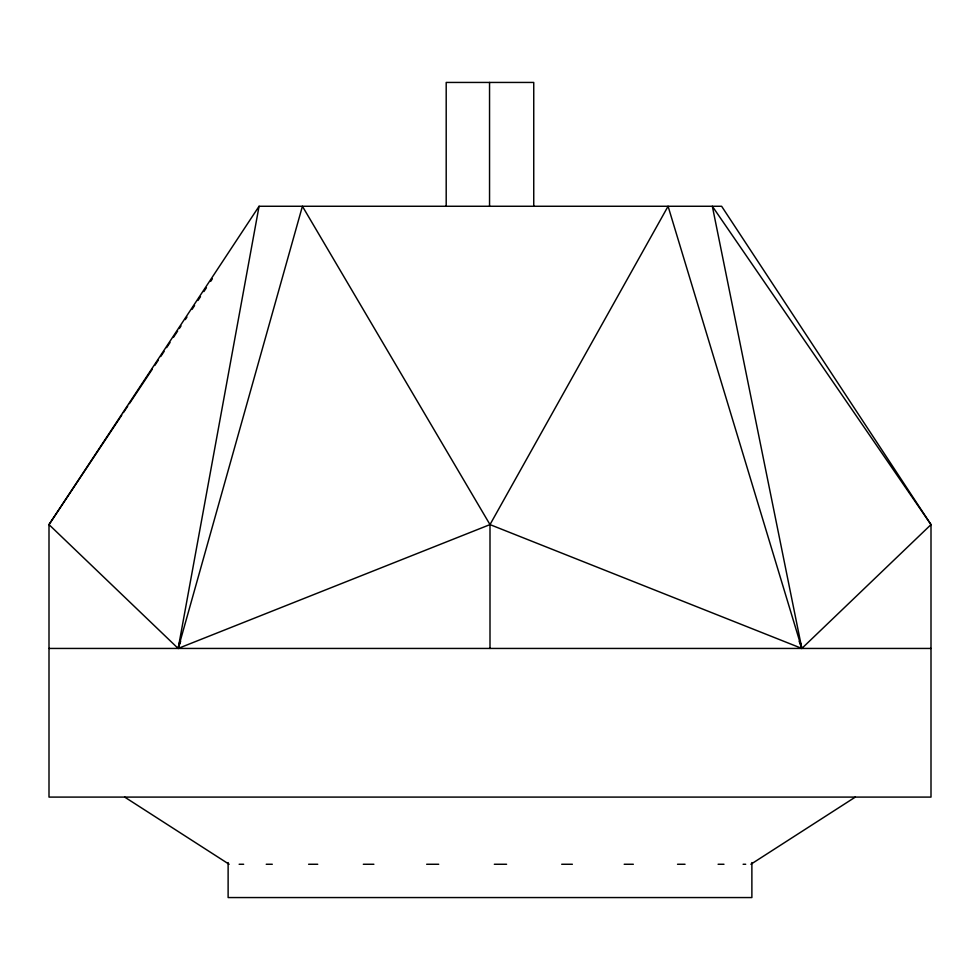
<?xml version="1.0" encoding="UTF-8"?>
<svg xmlns="http://www.w3.org/2000/svg" width="980" height="980" viewBox="0 0 980 980"><rect width="100%" height="100%" fill="white"/><g stroke="black" fill="none" stroke-linecap="round" stroke-linejoin="round"><path stroke-width="1.47" d="M259.063 206.266L178.164 648.442L490 524.606L668.078 206.266L801.836 648.442L931 524.606L721.623 206.266L259.063 206.266L49 524.606L49 797.095L931 797.095L931 524.606L712.338 206.266L801.836 648.442L490 524.606L302.416 206.266L178.164 648.442L49 524.606L121.777 415.104M179.524 642.464L178.164 648.442L180.675 641.214M123.468 412.555L127.706 406.185M129.397 403.638L152.243 369.264M154.791 365.442L158.172 360.346M160.708 356.524L164.101 351.428M166.637 347.618L170.018 342.522M173.399 337.426L177.637 331.056M179.328 328.508L181.018 325.96M185.257 319.603L186.947 317.055M192.019 309.411L194.567 305.589M197.948 300.493L200.484 296.683M203.877 291.587L206.413 287.765M210.639 281.395L212.329 278.847M750.876 864.262L855.307 797.095M49 648.442L931 648.442M239.132 864.262L243.653 864.262M266.242 864.262L272.293 864.262M308.602 864.262L317.728 864.262M363.323 864.262L373.882 864.262M426.668 864.262L438.697 864.262M494.337 864.262L506.587 864.262M561.712 864.262L572.381 864.262M624.199 864.262L633.337 864.262M677.535 864.262L685.045 864.262M718.095 864.262L723.975 864.262M743.11 864.262L745.694 864.262M124.693 797.095L229.124 864.262M799.153 641.275L801.836 648.442L800.354 642.513M751.88 862.559L751.88 897.558L228.12 897.558L228.12 862.559M533.745 206.266L533.745 82.442L446.194 82.442L446.194 206.266M490 524.606L490 648.442M489.547 82.442L489.547 206.266"/></g></svg>
